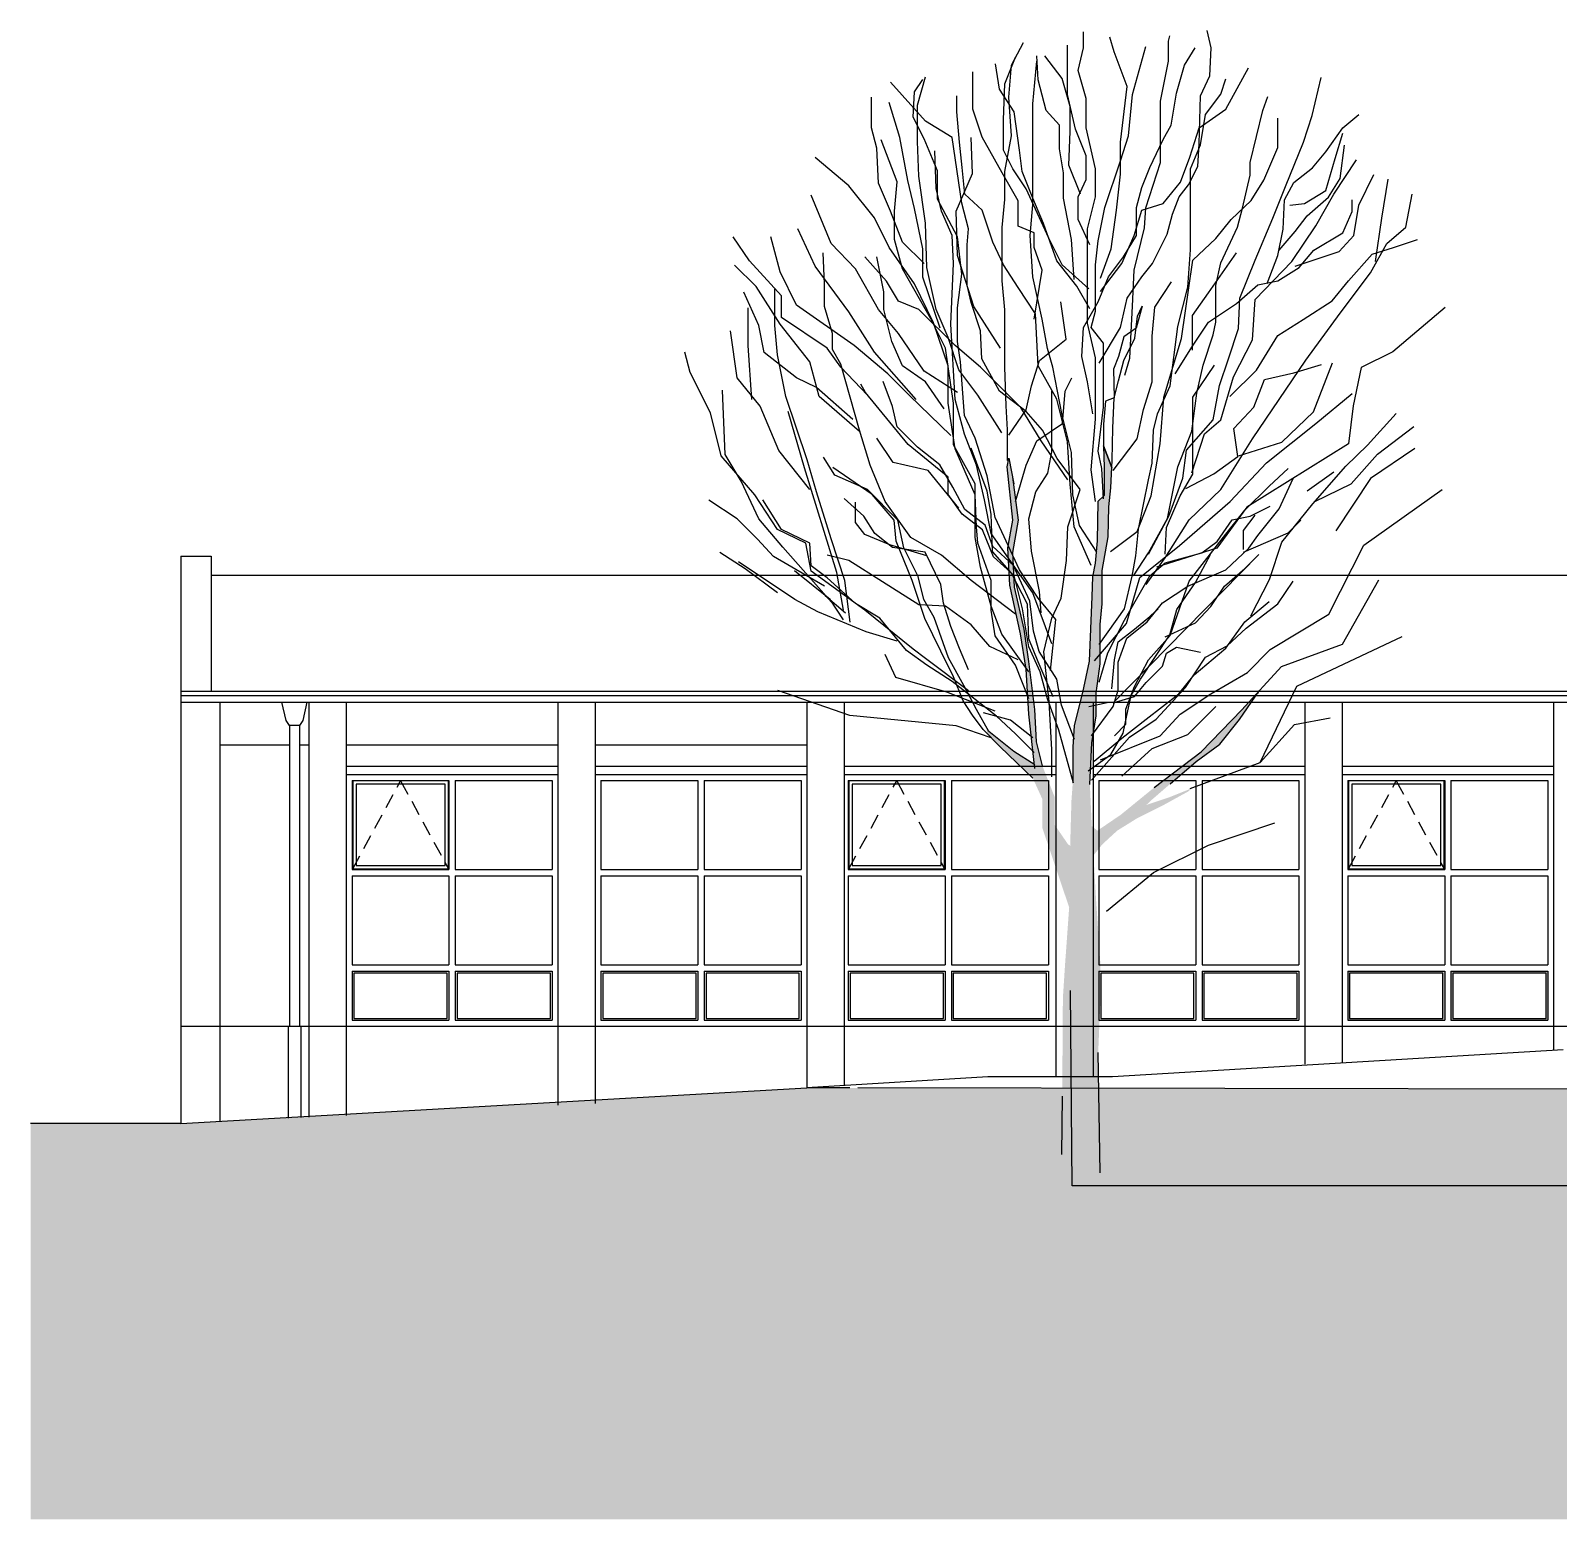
# Model space of a CAD drawing. Header units: metres. Extents: x 11 to 190, y 38 to 70.
# Drawn here: x 11.33 to 29.74, y 37.58 to 55.52 of the extents above; entities that cross this region are included whole.
import ezdxf

# ---------------------------------------------------------------- set-up
doc = ezdxf.new("R2010")
doc.units = ezdxf.units.M
doc.header["$LTSCALE"] = 0.01
doc.linetypes.add('AUSGEZOGEN', pattern=[1000, 1000, 0])
doc.linetypes.add('GESTRICHELT', pattern=[9, 6, -3])
for name, color, linetype in [('A_ansicht', 9, 'CONTINUOUS'), ('A_Ansicht_Bibliothek', 1, 'CONTINUOUS'), ('A_Baum', 250, 'CONTINUOUS'), ('A_Schraff_gelände', 251, 'CONTINUOUS'), ('FASSADE', 7, 'AUSGEZOGEN')]:
    doc.layers.add(name, color=color, linetype=linetype)

# ---------------------------------------------------------------- blocks, each defined once
blk = doc.blocks.new('baum1')
at = {"layer": 'A_Baum', "linetype": 'Continuous'}
for points in [[(139.268, 243.467), (139.25, 243.747), (139.214, 244.249), (139.19, 244.589), (139.202, 244.84), (139.19, 245.267), (139.178, 245.428), (139.178, 245.757), (139.166, 245.948), (139.125, 246.109), (139.089, 246.252), (139.029, 246.536), (139.005, 247.127), (138.999, 247.306), (138.975, 247.431), (138.957, 247.634), (138.951, 247.992), (138.892, 248.046), (138.892, 248.303), (138.898, 248.5), (138.823, 248.301), (138.832, 248.118), (138.85, 247.945), (138.856, 247.67), (138.909, 247.364), (138.909, 247.061), (138.927, 246.872), (138.927, 246.72), (138.927, 246.512), (138.965, 246.247), (138.965, 246.039), (139.003, 245.793), (139.022, 245.414), (139.003, 244.998), (138.965, 244.354), (138.927, 243.787), (138.927, 243.427), (138.946, 242.973), (138.927, 241.875), (138.892, 241.744), (139.304, 241.744), (139.316, 241.822), (139.28, 242.043), (139.274, 242.574)], [(139.455, 245.018), (139.455, 245.28), (139.542, 245.471), (139.838, 245.758), (139.959, 245.879), (139.963, 245.932), (139.943, 245.898), (139.716, 245.715), (139.529, 245.596), (139.577, 246.055), (139.603, 246.464), (139.655, 246.786), (139.751, 247.23), (139.769, 247.569), (139.725, 247.822), (139.777, 248.309), (139.76, 248.388), (139.719, 248.164), (139.673, 247.822), (139.725, 247.526), (139.708, 247.212), (139.621, 246.829), (139.577, 246.533), (139.525, 246.098), (139.507, 245.802), (139.455, 245.584), (139.342, 245.297), (139.342, 245.045), (139.22, 244.867), (139.202, 244.857), (139.202, 244.84), (139.19, 244.589), (139.211, 244.295)], [(138.739, 245.139), (138.436, 245.386), (138.008, 245.712), (137.637, 246.094), (137.484, 246.262), (137.659, 246.005), (137.839, 245.78), (138.053, 245.622), (138.289, 245.42), (138.458, 245.274), (138.507, 245.228), (138.301, 245.296), (138.094, 245.379), (138.121, 245.353), (138.346, 245.229), (138.593, 245.105), (138.773, 244.993), (138.908, 244.869), (138.99, 244.767), (139.003, 244.998), (139.005, 245.034), (138.953, 244.993)]]:
    blk.add_hatch(color=256, dxfattribs=at).paths.add_polyline_path(points)
for p, q in [((137.917, 252.125), (137.953, 252.283)), ((139.081, 252.125), (139.081, 252.271)), ((138.305, 252.185), (138.293, 252.234)), ((138.305, 252.003), (138.305, 252.185)), ((138.633, 251.701), (138.511, 252.137)), ((138.802, 252.089), (138.839, 252.222)), ((139.227, 251.701), (139.227, 252.15)), ((139.737, 251.968), (139.627, 252.174)), ((137.929, 251.871), (137.917, 252.125)), ((138.159, 251.968), (138.062, 252.125)), ((138.378, 251.639), (138.305, 252.003)), ((138.681, 251.774), (138.802, 252.089)), ((139.13, 251.919), (139.081, 252.125)), ((139.276, 251.846), (139.433, 252.053)), ((139.494, 251.834), (139.506, 252.053)), ((139.542, 251.616), (139.506, 252.004)), ((139.797, 251.798), (139.7, 252.04)), ((136.997, 251.508), (136.916, 251.854)), ((137.783, 251.568), (137.577, 251.943)), ((138.014, 251.689), (137.929, 251.871)), ((138.232, 251.713), (138.159, 251.968)), ((139.057, 251.665), (139.13, 251.919)), ((139.761, 251.677), (139.737, 251.968)), ((139.846, 251.749), (139.882, 251.98)), ((140.088, 251.568), (140.088, 251.907)), ((140.594, 251.604), (140.521, 251.861)), ((137.829, 251.704), (137.782, 251.843)), ((138.281, 251.422), (138.232, 251.713)), ((138.742, 251.265), (138.681, 251.774)), ((139.203, 251.592), (139.276, 251.846)), ((139.421, 251.555), (139.494, 251.834)), ((139.712, 251.543), (139.846, 251.749)), ((139.809, 251.471), (139.797, 251.798)), ((140.521, 251.457), (140.839, 251.812)), ((140.619, 251.726), (140.545, 251.836)), ((140.631, 251.494), (140.619, 251.726)), ((137.447, 251.554), (137.401, 251.681)), ((137.967, 251.519), (137.829, 251.704)), ((138.026, 251.252), (138.014, 251.689)), ((138.378, 251.336), (138.378, 251.639)), ((138.669, 251.325), (138.633, 251.701)), ((139.057, 251.398), (139.057, 251.665)), ((139.154, 251.386), (139.227, 251.701)), ((139.203, 251.362), (139.203, 251.592)), ((139.542, 251.337), (139.542, 251.616)), ((139.737, 251.325), (139.761, 251.677)), ((140.234, 251.543), (140.234, 251.689)), ((140.594, 251.273), (140.594, 251.604)), ((140.753, 251.31), (140.851, 251.628)), ((141.011, 251.396), (141.011, 251.677)), ((136.716, 251.397), (136.57, 251.518)), ((137.077, 251.265), (136.997, 251.508)), ((137.309, 251.219), (137.309, 251.485)), ((137.563, 251.081), (137.447, 251.554)), ((138.026, 251.398), (137.783, 251.568)), ((138.013, 251.242), (137.967, 251.519)), ((139.3, 251.422), (139.421, 251.555)), ((139.664, 251.192), (139.712, 251.543)), ((139.809, 251.192), (139.809, 251.471)), ((140.004, 251.313), (140.088, 251.568)), ((140.21, 251.265), (140.234, 251.543)), ((140.276, 251.31), (140.521, 251.457)), ((140.533, 251.298), (140.631, 251.494)), ((136.873, 251.178), (136.716, 251.397)), ((136.788, 251.118), (136.716, 251.348)), ((138.111, 251.131), (138.026, 251.398)), ((138.353, 251.289), (138.281, 251.422)), ((138.378, 251.081), (138.378, 251.336)), ((138.742, 251.095), (138.669, 251.325)), ((138.972, 251.022), (139.057, 251.398)), ((139.057, 251.143), (139.154, 251.386)), ((139.215, 251.058), (139.203, 251.362)), ((139.3, 251.204), (139.3, 251.422)), ((139.542, 250.998), (139.542, 251.337)), ((139.797, 250.998), (139.737, 251.325)), ((139.822, 250.986), (140.004, 251.313)), ((140.092, 250.98), (140.104, 251.31)), ((140.19, 250.71), (140.276, 251.31)), ((140.41, 251.004), (140.533, 251.298)), ((140.68, 250.918), (140.753, 251.31)), ((140.962, 251.212), (141.011, 251.396)), ((136.74, 250.936), (136.703, 251.239)), ((136.995, 251.033), (136.873, 251.178)), ((137.239, 250.861), (137.077, 251.265)), ((137.436, 250.919), (137.309, 251.219)), ((138.106, 251.023), (138.013, 251.242)), ((138.038, 251.046), (138.026, 251.252)), ((138.475, 251.034), (138.353, 251.289)), ((138.742, 250.974), (138.742, 251.265)), ((139.263, 250.986), (139.3, 251.204)), ((139.64, 250.998), (139.664, 251.192)), ((139.724, 251.022), (139.809, 251.192)), ((140.186, 251.034), (140.21, 251.265)), ((140.423, 250.845), (140.435, 251.188)), ((140.582, 250.955), (140.594, 251.273)), ((140.778, 250.906), (140.925, 251.286)), ((140.949, 250.894), (140.962, 251.212)), ((136.8, 250.792), (136.592, 251.104)), ((136.873, 250.827), (136.788, 251.118)), ((137.164, 250.9), (136.995, 251.033)), ((137.563, 250.965), (137.563, 251.081)), ((138.123, 250.877), (138.038, 251.046)), ((138.106, 250.757), (138.106, 251.023)), ((138.196, 250.901), (138.111, 251.131)), ((138.511, 250.669), (138.378, 251.081)), ((138.548, 250.852), (138.475, 251.034)), ((138.887, 250.67), (138.742, 251.095)), ((138.972, 250.767), (138.972, 251.022)), ((139.057, 250.925), (139.057, 251.143)), ((139.106, 250.792), (139.215, 251.058)), ((139.603, 250.84), (139.724, 251.022)), ((140.161, 250.792), (140.186, 251.034)), ((141.219, 250.869), (141.525, 251.126)), ((136.361, 250.573), (136.303, 250.93)), ((136.57, 250.693), (136.436, 250.972)), ((136.849, 250.766), (136.74, 250.936)), ((137.249, 250.742), (137.164, 250.9)), ((137.551, 250.734), (137.436, 250.919)), ((137.632, 250.665), (137.563, 250.965)), ((138.208, 250.767), (138.123, 250.877)), ((138.353, 250.707), (138.196, 250.901)), ((138.778, 250.646), (138.742, 250.974)), ((139.13, 250.767), (139.057, 250.925)), ((139.263, 250.755), (139.263, 250.986)), ((139.542, 250.695), (139.542, 250.998)), ((139.542, 250.755), (139.64, 250.998)), ((139.676, 250.731), (139.822, 250.986)), ((139.797, 250.743), (139.797, 250.998)), ((140.239, 250.637), (140.092, 250.98)), ((140.41, 250.747), (140.41, 251.004)), ((140.521, 250.527), (140.582, 250.955)), ((140.619, 250.661), (140.68, 250.918)), ((140.802, 250.637), (140.778, 250.906)), ((140.839, 250.637), (140.949, 250.894)), ((136.142, 250.492), (136.084, 250.792)), ((136.631, 250.633), (136.631, 250.742)), ((136.962, 250.503), (136.8, 250.792)), ((137.043, 250.596), (136.849, 250.766)), ((137.067, 250.706), (136.873, 250.827)), ((137.355, 250.573), (137.239, 250.861)), ((137.261, 250.475), (137.249, 250.742)), ((138.106, 250.284), (138.106, 250.757)), ((138.269, 250.61), (138.208, 250.767)), ((138.596, 250.67), (138.548, 250.852)), ((139.045, 250.476), (138.972, 250.767)), ((139.13, 250.561), (139.13, 250.767)), ((139.191, 250.379), (139.263, 250.755)), ((139.397, 250.392), (139.603, 250.84)), ((139.445, 250.525), (139.542, 250.755)), ((139.822, 250.489), (139.797, 250.743)), ((140.004, 250.646), (140.161, 250.792)), ((140.227, 250.404), (140.41, 250.747)), ((140.374, 250.637), (140.423, 250.845)), ((140.986, 250.576), (141.219, 250.869)), ((141.378, 250.343), (141.562, 250.784)), ((136.618, 250.415), (136.57, 250.693)), ((136.716, 250.439), (136.631, 250.633)), ((137.152, 250.451), (137.043, 250.596)), ((137.201, 250.693), (137.067, 250.706)), ((137.736, 250.561), (137.551, 250.734)), ((137.678, 250.492), (137.632, 250.665)), ((138.317, 250.428), (138.269, 250.61)), ((138.548, 250.646), (138.353, 250.707)), ((138.523, 250.487), (138.511, 250.669)), ((138.62, 250.416), (138.548, 250.646)), ((138.596, 250.416), (138.596, 250.67)), ((138.827, 250.295), (138.778, 250.646)), ((138.948, 250.367), (138.887, 250.67)), ((139.567, 250.416), (139.542, 250.695)), ((139.676, 250.501), (139.676, 250.731)), ((139.906, 250.355), (140.004, 250.646)), ((140.129, 250.478), (140.19, 250.71)), ((140.227, 250.233), (140.239, 250.637)), ((140.276, 250.417), (140.374, 250.637)), ((140.545, 250.294), (140.619, 250.661)), ((140.729, 250.355), (140.839, 250.637)), ((140.802, 250.38), (140.802, 250.637)), ((136.315, 250.342), (136.142, 250.492)), ((136.419, 250.18), (136.361, 250.573)), ((137.181, 250.18), (136.962, 250.503)), ((137.31, 250.233), (137.261, 250.475)), ((137.517, 250.191), (137.355, 250.573)), ((137.829, 250.168), (137.678, 250.492)), ((137.875, 250.388), (137.736, 250.561)), ((138.62, 250.099), (138.523, 250.487)), ((139.021, 250.331), (139.13, 250.561)), ((139.045, 250.149), (139.045, 250.476)), ((139.324, 250.185), (139.445, 250.525)), ((139.53, 250.44), (139.676, 250.501)), ((139.822, 250.27), (139.822, 250.489)), ((140.141, 250.331), (140.129, 250.478)), ((140.508, 250.123), (140.521, 250.527)), ((140.851, 250.306), (140.986, 250.576)), ((141.525, 250.135), (141.684, 250.478)), ((136.254, 250.306), (136.036, 250.378)), ((136.465, 250.076), (136.315, 250.342)), ((136.752, 250.269), (136.618, 250.415)), ((136.982, 250.281), (136.716, 250.439)), ((137.298, 250.281), (137.152, 250.451)), ((138.083, 250.191), (137.875, 250.388)), ((138.451, 250.161), (138.317, 250.428)), ((138.717, 250.222), (138.596, 250.416)), ((138.73, 250.161), (138.62, 250.416)), ((138.972, 250.149), (138.948, 250.367)), ((139.166, 250.016), (139.191, 250.379)), ((139.276, 250.149), (139.397, 250.392)), ((139.53, 250.307), (139.53, 250.44)), ((139.542, 250.04), (139.567, 250.416)), ((139.809, 250.149), (139.906, 250.355)), ((140.141, 249.964), (140.141, 250.331)), ((140.19, 250.062), (140.227, 250.404)), ((140.264, 250.16), (140.276, 250.417)), ((140.533, 250.16), (140.729, 250.355)), ((140.729, 250.111), (140.802, 250.38)), ((141.158, 250.111), (141.378, 250.343)), ((141.843, 250.086), (141.929, 250.404)), ((142.125, 250.184), (142.272, 250.404)), ((136.449, 250.245), (136.254, 250.306)), ((136.667, 250.002), (136.449, 250.245)), ((137.152, 250.136), (136.752, 250.269)), ((137.116, 250.124), (136.982, 250.281)), ((137.517, 249.834), (137.181, 250.18)), ((137.407, 249.978), (137.31, 250.233)), ((137.655, 249.845), (137.517, 250.191)), ((137.941, 249.893), (137.686, 250.257)), ((138.187, 249.476), (138.083, 250.191)), ((138.129, 249.946), (138.106, 250.284)), ((138.851, 250.04), (138.717, 250.222)), ((138.924, 250.028), (138.827, 250.295)), ((139.142, 249.955), (139.324, 250.185)), ((139.458, 250.101), (139.53, 250.307)), ((139.822, 250.004), (139.822, 250.27)), ((140.08, 249.768), (140.227, 250.233)), ((140.545, 250.037), (140.545, 250.294)), ((140.619, 249.976), (140.851, 250.306)), ((140.876, 250), (141.072, 250.221)), ((140.9, 249.903), (140.962, 250.221)), ((141.439, 249.976), (141.452, 250.258)), ((141.831, 249.866), (142.125, 250.184)), ((136.742, 249.707), (136.465, 250.076)), ((137.31, 250.002), (137.116, 250.124)), ((137.875, 249.961), (137.829, 250.168)), ((138.548, 250.04), (138.451, 250.161)), ((138.681, 249.846), (138.548, 250.04)), ((138.633, 249.772), (138.62, 250.099)), ((138.924, 249.907), (138.73, 250.161)), ((138.948, 249.81), (138.851, 250.04)), ((138.972, 249.919), (138.972, 250.149)), ((139.033, 249.931), (139.276, 250.149)), ((139.045, 249.87), (139.045, 250.149)), ((139.53, 249.652), (139.458, 250.101)), ((139.458, 249.652), (139.542, 250.04)), ((139.676, 249.943), (139.809, 250.149)), ((140.227, 249.756), (140.19, 250.062)), ((140.288, 249.609), (140.264, 250.16)), ((140.423, 249.743), (140.508, 250.123)), ((140.472, 249.658), (140.729, 250.111)), ((140.949, 249.743), (141.158, 250.111)), ((141.219, 249.719), (141.525, 250.135)), ((141.696, 249.78), (141.843, 250.086)), ((142.064, 249.952), (142.26, 250.147)), ((136.813, 249.821), (136.667, 250.002)), ((137.492, 249.966), (137.31, 250.002)), ((137.686, 249.796), (137.492, 249.966)), ((137.875, 249.626), (137.875, 249.961)), ((138.221, 249.588), (138.129, 249.946)), ((138.429, 249.764), (138.279, 249.995)), ((138.972, 249.725), (138.972, 249.919)), ((139.021, 249.749), (139.142, 249.955)), ((139.518, 249.701), (139.676, 249.943)), ((139.797, 249.737), (139.822, 250.004)), ((140.104, 249.805), (140.141, 249.964)), ((140.386, 249.572), (140.545, 250.037)), ((140.447, 249.621), (140.619, 249.976)), ((140.766, 249.817), (140.876, 250)), ((140.9, 249.743), (140.9, 249.903)), ((141.439, 249.768), (141.439, 249.976)), ((141.843, 249.609), (142.064, 249.952)), ((141.892, 249.597), (141.892, 249.927)), ((142.039, 249.595), (142.174, 249.901)), ((137.08, 249.651), (136.813, 249.821)), ((137.54, 249.464), (137.517, 249.834)), ((137.667, 249.568), (137.655, 249.845)), ((137.941, 249.627), (137.686, 249.796)), ((138.087, 249.687), (137.941, 249.893)), ((138.453, 249.499), (138.429, 249.764)), ((138.545, 249.771), (138.6, 249.57)), ((138.587, 249.682), (138.545, 249.771)), ((138.657, 249.299), (138.633, 249.772)), ((138.742, 249.579), (138.681, 249.846)), ((139.081, 249.579), (138.948, 249.81)), ((139.045, 249.616), (139.045, 249.87)), ((139.239, 249.47), (139.288, 249.81)), ((139.835, 249.389), (140.08, 249.768)), ((140.019, 249.548), (140.104, 249.805)), ((140.582, 249.743), (140.766, 249.817)), ((141.17, 249.413), (141.696, 249.78)), ((141.366, 249.523), (141.439, 249.768)), ((141.831, 249.67), (141.831, 249.866)), ((135.786, 249.76), (136.262, 249.356)), ((137.054, 249.279), (136.742, 249.707)), ((137.31, 249.505), (137.08, 249.651)), ((137.898, 249.51), (137.875, 249.626)), ((138.087, 249.408), (137.941, 249.627)), ((138.087, 249.372), (138.087, 249.687)), ((138.611, 249.479), (138.587, 249.682)), ((139.009, 249.579), (138.972, 249.725)), ((139.409, 249.385), (139.458, 249.652)), ((139.494, 249.228), (139.518, 249.701)), ((139.797, 249.567), (139.797, 249.737)), ((140.227, 249.45), (140.227, 249.756)), ((140.251, 249.413), (140.582, 249.743)), ((140.312, 249.486), (140.423, 249.743)), ((140.337, 249.389), (140.472, 249.658)), ((140.766, 249.523), (140.949, 249.743)), ((140.827, 249.45), (140.9, 249.743)), ((140.986, 249.352), (141.219, 249.719)), ((141.415, 249.389), (141.831, 249.67)), ((142.137, 249.413), (142.137, 249.756)), ((137.504, 249.19), (137.31, 249.505)), ((137.759, 249.291), (137.667, 249.568)), ((137.99, 249.233), (137.898, 249.51)), ((138.291, 249.045), (138.221, 249.588)), ((138.453, 249.083), (138.453, 249.499)), ((138.6, 249.57), (138.712, 249.491)), ((138.712, 249.491), (138.76, 249.312)), ((138.936, 249.252), (138.742, 249.579)), ((138.899, 249.434), (139.009, 249.579)), ((138.972, 249.3), (139.045, 249.616)), ((139.094, 249.313), (139.081, 249.579)), ((139.797, 249.41), (139.797, 249.567)), ((140.006, 249.291), (140.019, 249.548)), ((140.215, 249.193), (140.312, 249.486)), ((140.251, 248.923), (140.288, 249.609)), ((140.312, 249.229), (140.447, 249.621)), ((140.533, 249.18), (140.766, 249.523)), ((141.366, 249.376), (141.366, 249.523)), ((141.574, 249.266), (141.843, 249.609)), ((141.868, 249.327), (141.892, 249.597)), ((141.99, 249.351), (142.039, 249.595)), ((142.235, 249.119), (142.297, 249.548)), ((136.262, 249.356), (136.551, 249.212)), ((137.713, 249.129), (137.54, 249.464)), ((138.244, 249.154), (138.087, 249.408)), ((138.349, 248.944), (138.187, 249.476)), ((138.712, 249.276), (138.611, 249.479)), ((138.899, 249.288), (138.899, 249.434)), ((139.482, 249.276), (139.239, 249.47)), ((139.36, 249.216), (139.409, 249.385)), ((139.797, 249.216), (139.797, 249.41)), ((140.019, 249.217), (140.251, 249.413)), ((140.202, 249.266), (140.227, 249.45)), ((140.264, 248.887), (140.337, 249.389)), ((140.606, 248.923), (140.986, 249.352)), ((140.729, 249.229), (140.827, 249.45)), ((140.864, 249.156), (141.17, 249.413)), ((141.292, 249.217), (141.415, 249.389)), ((141.292, 249.242), (141.366, 249.376)), ((141.696, 249.118), (141.99, 249.351)), ((142.101, 248.923), (142.137, 249.413)), ((142.664, 249.168), (142.713, 249.352)), ((136.551, 249.212), (136.623, 248.865)), ((136.985, 248.808), (136.811, 249.255)), ((137.164, 249.166), (136.91, 249.239)), ((137.54, 248.563), (137.054, 249.279)), ((137.84, 249.048), (137.759, 249.291)), ((138.083, 248.944), (137.886, 249.233)), ((138.048, 248.979), (137.99, 249.233)), ((138.705, 249.142), (138.657, 249.299)), ((138.76, 249.091), (138.712, 249.276)), ((138.76, 249.312), (138.808, 249.198)), ((138.899, 249.022), (138.899, 249.288)), ((138.972, 248.997), (138.972, 249.3)), ((139.045, 249.082), (139.094, 249.313)), ((139.276, 248.779), (139.36, 249.216)), ((139.324, 248.925), (139.494, 249.228)), ((139.555, 249.046), (139.482, 249.276)), ((139.651, 248.85), (140.019, 249.217)), ((139.785, 248.864), (139.797, 249.216)), ((139.847, 248.997), (140.006, 249.291)), ((140.166, 248.777), (140.202, 249.266)), ((140.312, 248.887), (140.312, 249.229)), ((140.521, 249.083), (140.729, 249.229)), ((141.047, 248.96), (141.292, 249.217)), ((141.121, 248.642), (141.292, 249.242)), ((141.488, 248.948), (141.574, 249.266)), ((141.794, 248.948), (141.868, 249.327)), ((137.431, 249.105), (137.164, 249.166)), ((137.528, 248.851), (137.431, 249.105)), ((137.747, 248.948), (137.504, 249.19)), ((137.829, 248.737), (137.713, 249.129)), ((138.533, 248.829), (138.453, 249.083)), ((138.802, 248.936), (138.76, 249.091)), ((138.808, 249.198), (138.802, 248.936)), ((138.996, 248.791), (139.045, 249.082)), ((139.247, 248.997), (139.186, 249.119)), ((140.043, 248.96), (140.215, 249.193)), ((140.227, 248.985), (140.533, 249.18)), ((140.349, 248.838), (140.521, 249.083)), ((140.668, 248.96), (140.864, 249.156)), ((140.82, 248.857), (140.905, 249.086)), ((141.513, 249.032), (141.696, 249.118)), ((142.027, 248.862), (142.235, 249.119)), ((142.48, 248.801), (142.664, 249.168)), ((136.962, 248.704), (136.631, 248.975)), ((137.898, 248.737), (137.84, 249.048)), ((138.094, 248.633), (138.048, 248.979)), ((138.083, 248.737), (138.083, 248.944)), ((138.406, 248.791), (138.291, 249.045)), ((138.383, 248.517), (138.349, 248.944)), ((138.802, 248.936), (138.88, 248.906)), ((138.814, 248.661), (138.802, 248.936)), ((138.899, 248.852), (138.899, 249.022)), ((138.972, 248.743), (138.972, 248.997)), ((139.271, 248.703), (139.247, 248.997)), ((139.369, 248.691), (139.369, 248.997)), ((139.603, 248.828), (139.555, 249.046)), ((139.602, 248.813), (139.847, 248.997)), ((139.823, 248.617), (140.043, 248.96)), ((140.288, 248.593), (140.668, 248.96)), ((140.846, 248.714), (141.066, 248.984)), ((141.066, 248.984), (141.108, 249.06)), ((141.121, 248.63), (141.488, 248.948)), ((141.182, 248.739), (141.513, 249.032)), ((141.599, 248.373), (141.794, 248.948)), ((142.346, 248.42), (142.37, 249.008)), ((136.491, 248.504), (136.23, 248.794)), ((136.623, 248.865), (136.667, 248.519)), ((137.273, 248.533), (136.985, 248.808)), ((137.71, 248.657), (137.528, 248.851)), ((138.441, 248.641), (138.406, 248.791)), ((138.591, 248.563), (138.533, 248.829)), ((138.88, 248.906), (138.898, 248.697)), ((138.948, 248.452), (138.899, 248.852)), ((139.227, 248.537), (139.324, 248.925)), ((139.455, 248.642), (139.602, 248.813)), ((139.467, 248.544), (139.651, 248.85)), ((139.761, 248.597), (139.603, 248.828)), ((139.773, 248.646), (139.785, 248.864)), ((140.166, 248.605), (140.251, 248.923)), ((140.251, 248.471), (140.312, 248.887)), ((140.264, 248.507), (140.264, 248.887)), ((140.778, 248.671), (140.82, 248.857)), ((141.623, 248.299), (141.77, 248.813)), ((141.856, 248.458), (142.027, 248.862)), ((142.382, 248.409), (142.48, 248.801)), ((136.4, 248.423), (136.069, 248.674)), ((137.414, 248.343), (136.962, 248.704)), ((137.674, 248.402), (137.71, 248.657)), ((137.979, 248.61), (137.829, 248.737)), ((138.141, 248.459), (137.898, 248.737)), ((138.083, 248.517), (138.083, 248.737)), ((138.82, 248.368), (138.814, 248.661)), ((138.898, 248.697), (138.898, 248.5)), ((139.009, 248.282), (138.972, 248.743)), ((139.191, 248.44), (139.276, 248.779)), ((139.504, 248.544), (139.271, 248.703)), ((139.369, 248.446), (139.369, 248.691)), ((140.068, 248.569), (140.166, 248.777)), ((140.592, 248.486), (140.778, 248.671)), ((140.677, 248.511), (140.846, 248.714)), ((136.667, 248.519), (137.591, 247.942)), ((137.678, 248.404), (137.273, 248.533)), ((137.829, 248.102), (137.54, 248.563)), ((138.094, 248.252), (137.979, 248.61)), ((138.083, 248.24), (138.083, 248.517)), ((138.221, 248.309), (138.094, 248.633)), ((138.464, 248.044), (138.383, 248.517)), ((138.453, 248.341), (138.441, 248.641)), ((138.811, 248.275), (138.591, 248.563)), ((139.203, 248.149), (139.227, 248.537)), ((139.222, 248.189), (139.467, 248.544)), ((139.32, 248.385), (139.455, 248.642)), ((139.602, 248.324), (139.504, 248.544)), ((139.773, 248.367), (139.773, 248.646)), ((139.957, 248.226), (140.068, 248.569)), ((140.055, 248.324), (140.166, 248.605)), ((140.313, 248.215), (140.677, 248.511)), ((140.815, 248.348), (140.962, 248.569)), ((141.023, 248.324), (141.121, 248.642)), ((136.06, 248.476), (136.465, 248.202)), ((136.641, 248.153), (136.4, 248.423)), ((136.691, 248.313), (136.491, 248.504)), ((137.892, 248.244), (137.674, 248.402)), ((138.175, 248.205), (138.141, 248.459)), ((138.823, 248.301), (138.898, 248.5)), ((138.898, 248.5), (138.823, 248.301)), ((138.898, 248.5), (138.892, 248.303)), ((138.912, 248.294), (138.948, 248.452)), ((139.112, 248.103), (139.32, 248.385)), ((139.178, 248.052), (139.191, 248.44)), ((139.406, 248.25), (139.369, 248.446)), ((139.76, 248.388), (139.716, 248.153)), ((139.777, 248.309), (139.76, 248.388)), ((139.957, 248.086), (140.104, 248.478)), ((140.068, 248.152), (140.264, 248.507)), ((140.068, 248.054), (140.251, 248.471)), ((140.389, 248.325), (140.592, 248.486)), ((141.346, 248.231), (141.45, 248.397)), ((141.513, 248.079), (141.599, 248.373)), ((141.574, 248.103), (141.856, 248.458)), ((142.076, 248.054), (142.382, 248.409)), ((142.199, 248.176), (142.346, 248.42)), ((136.992, 247.972), (136.691, 248.313)), ((137.043, 248.09), (136.8, 248.263)), ((137.389, 248.133), (137.216, 248.294)), ((137.745, 247.992), (137.414, 248.343)), ((138.147, 248.111), (137.892, 248.244)), ((138.198, 248.044), (138.083, 248.24)), ((138.314, 247.836), (138.221, 248.309)), ((138.487, 248.19), (138.453, 248.341)), ((138.832, 248.118), (138.82, 248.368)), ((138.892, 248.303), (138.892, 248.046)), ((138.899, 248.015), (138.912, 248.294)), ((138.972, 247.991), (139.009, 248.282)), ((139.516, 248.079), (139.406, 248.25)), ((139.7, 247.993), (139.602, 248.324)), ((139.725, 247.822), (139.777, 248.309)), ((139.982, 248.006), (140.055, 248.324)), ((140.215, 247.932), (140.496, 248.275)), ((140.271, 248.122), (140.389, 248.325)), ((140.496, 248.275), (140.815, 248.348)), ((140.888, 247.993), (141.023, 248.324)), ((141.006, 248.057), (141.363, 248.301)), ((141.049, 248.101), (141.346, 248.231)), ((141.329, 247.345), (141.623, 248.299)), ((136.465, 248.202), (136.782, 247.725)), ((136.972, 247.992), (136.641, 248.153)), ((137.297, 247.925), (137.17, 248.202)), ((137.609, 247.913), (137.389, 248.133)), ((138.117, 247.824), (137.829, 248.102)), ((138.302, 247.859), (138.175, 248.205)), ((138.58, 247.74), (138.487, 248.19)), ((138.85, 247.945), (138.832, 248.118)), ((139.222, 247.761), (139.112, 248.103)), ((139.166, 247.761), (139.203, 248.149)), ((139.673, 247.822), (139.725, 248.214)), ((139.884, 247.846), (139.957, 248.226)), ((140.068, 247.932), (140.068, 248.152)), ((140.161, 247.919), (140.271, 248.122)), ((140.313, 248.055), (140.313, 248.215)), ((140.771, 247.822), (141.049, 248.101)), ((142.039, 247.833), (142.199, 248.176)), ((137.273, 247.621), (136.992, 247.972)), ((137.563, 247.859), (137.378, 247.951)), ((138.206, 247.591), (137.745, 247.992)), ((138.325, 247.755), (138.198, 248.044)), ((138.591, 247.72), (138.464, 248.044)), ((138.892, 248.046), (138.951, 247.992)), ((138.951, 247.992), (138.957, 247.634)), ((139.118, 247.773), (139.178, 248.052)), ((139.578, 247.834), (139.516, 248.079)), ((139.921, 247.878), (139.957, 248.086)), ((139.921, 247.7), (139.982, 248.006)), ((140.055, 247.761), (140.068, 248.054)), ((140.186, 247.877), (140.313, 248.055)), ((140.655, 247.663), (140.888, 247.993)), ((140.806, 247.822), (141.006, 248.057)), ((141.083, 247.86), (141.26, 248.021)), ((141.159, 247.801), (141.159, 247.987)), ((141.378, 247.651), (141.513, 248.079)), ((141.831, 247.736), (142.003, 248.006)), ((141.868, 247.736), (142.076, 248.054)), ((142.235, 247.833), (142.493, 248.004)), ((137.216, 247.706), (137.101, 247.821)), ((137.493, 247.682), (137.297, 247.925)), ((137.621, 247.729), (137.517, 247.867)), ((137.725, 247.824), (137.563, 247.859)), ((137.591, 247.942), (137.866, 247.567)), ((137.782, 247.694), (137.609, 247.913)), ((137.863, 247.628), (137.725, 247.824)), ((138.337, 247.478), (138.117, 247.824)), ((138.487, 247.513), (138.302, 247.859)), ((138.487, 247.524), (138.314, 247.836)), ((138.856, 247.67), (138.85, 247.945)), ((139.553, 247.54), (139.578, 247.834)), ((139.663, 247.369), (139.884, 247.846)), ((139.725, 247.526), (139.673, 247.822)), ((139.769, 247.569), (139.725, 247.822)), ((139.908, 247.536), (139.921, 247.878)), ((139.975, 247.776), (140.161, 247.919)), ((140, 247.733), (140.186, 247.877)), ((140.068, 247.663), (140.068, 247.932)), ((140.718, 247.569), (140.771, 247.822)), ((140.788, 247.63), (140.806, 247.822)), ((140.981, 247.7), (141.083, 247.86)), ((141.819, 247.576), (142.039, 247.833)), ((142.052, 247.649), (142.235, 247.833)), ((137.621, 247.532), (137.216, 247.706)), ((137.574, 247.567), (137.493, 247.682)), ((137.621, 247.555), (137.621, 247.729)), ((138.117, 247.267), (137.782, 247.694)), ((138.337, 247.513), (138.325, 247.755)), ((138.603, 247.498), (138.58, 247.74)), ((138.834, 247.536), (138.591, 247.72)), ((138.96, 247.53), (139.118, 247.773)), ((139.009, 247.409), (139.166, 247.761)), ((139.235, 247.455), (139.222, 247.761)), ((139.541, 247.161), (139.921, 247.7)), ((139.899, 247.488), (140, 247.733)), ((139.907, 247.581), (139.975, 247.776)), ((140.043, 247.614), (140.055, 247.761)), ((140.82, 247.573), (140.981, 247.7)), ((140.846, 247.598), (141.074, 247.691)), ((141.074, 247.691), (141.159, 247.801)), ((141.574, 247.614), (141.831, 247.736)), ((141.611, 247.614), (141.868, 247.736)), ((137.384, 247.281), (137.273, 247.621)), ((137.782, 247.371), (137.574, 247.567)), ((138.002, 247.524), (137.863, 247.628)), ((137.866, 247.567), (138.414, 247.393)), ((138.567, 247.301), (138.206, 247.591)), ((138.909, 247.364), (138.856, 247.67)), ((138.957, 247.634), (138.975, 247.431)), ((139.48, 247.173), (139.553, 247.54)), ((139.721, 247.412), (139.907, 247.581)), ((139.737, 247.34), (139.908, 247.536)), ((139.751, 247.23), (139.769, 247.569)), ((139.921, 247.271), (140.043, 247.614)), ((140.019, 247.394), (140.068, 247.663)), ((140.374, 247.504), (140.655, 247.663)), ((140.507, 247.497), (140.846, 247.598)), ((140.524, 247.53), (140.82, 247.573)), ((140.588, 247.308), (140.718, 247.569)), ((140.64, 247.273), (140.788, 247.63)), ((141.256, 247.271), (141.378, 247.651)), ((141.354, 247.05), (141.819, 247.576)), ((141.562, 247.357), (141.611, 247.614)), ((141.562, 247.406), (141.574, 247.614)), ((141.905, 247.49), (142.052, 247.649)), ((137.482, 247.509), (138.811, 246.158)), ((137.609, 247.382), (137.482, 247.509)), ((138.059, 247.253), (137.924, 247.51)), ((138.337, 247.432), (138.002, 247.524)), ((138.51, 247.236), (138.337, 247.478)), ((138.476, 247.316), (138.337, 247.432)), ((138.626, 247.316), (138.487, 247.524)), ((138.637, 247.313), (138.603, 247.498)), ((138.975, 247.431), (138.999, 247.306)), ((139.284, 247.112), (139.235, 247.455)), ((139.569, 247.083), (139.721, 247.412)), ((139.708, 247.212), (139.725, 247.526)), ((139.712, 247.319), (139.899, 247.488)), ((140.104, 247.271), (140.374, 247.504)), ((140.381, 247.235), (140.524, 247.53)), ((140.913, 247.259), (141.219, 247.455)), ((141.219, 247.455), (141.415, 247.504)), ((141.415, 247.296), (141.562, 247.406)), ((141.439, 247.221), (141.905, 247.49)), ((141.709, 247.099), (142.223, 247.441)), ((142.162, 247.38), (142.395, 247.527)), ((137.309, 247.059), (137.17, 247.267)), ((137.554, 246.95), (137.384, 247.281)), ((137.794, 247.221), (137.609, 247.382)), ((138.129, 247.221), (137.782, 247.371)), ((138.291, 246.77), (138.117, 247.267)), ((138.707, 246.912), (138.476, 247.316)), ((138.688, 246.88), (138.567, 247.301)), ((138.707, 247.013), (138.637, 247.313)), ((138.909, 247.061), (138.909, 247.364)), ((138.999, 247.306), (139.005, 247.127)), ((139.492, 247.112), (139.663, 247.369)), ((139.59, 247.058), (139.737, 247.34)), ((139.636, 247.015), (139.712, 247.319)), ((139.7, 246.965), (140.104, 247.271)), ((139.921, 247.039), (140.019, 247.394)), ((139.921, 247.002), (139.921, 247.271)), ((140.527, 246.925), (140.64, 247.273)), ((140.535, 247.099), (140.588, 247.308)), ((140.582, 247.051), (140.913, 247.259)), ((141.072, 247.002), (141.562, 247.357)), ((141.158, 247.063), (141.415, 247.296)), ((141.207, 246.892), (141.256, 247.271)), ((141.268, 247.002), (141.329, 247.345)), ((141.389, 247.098), (141.712, 247.359)), ((141.868, 247.16), (142.162, 247.38)), ((137.921, 247.036), (137.794, 247.221)), ((138.23, 247.008), (138.059, 247.253)), ((138.36, 247.07), (138.129, 247.221)), ((139.005, 247.127), (139.029, 246.536)), ((139.369, 246.696), (139.541, 247.161)), ((139.467, 246.977), (139.48, 247.173)), ((139.621, 246.829), (139.708, 247.212)), ((139.655, 246.786), (139.751, 247.23)), ((140.355, 247.066), (140.381, 247.235)), ((141.25, 246.976), (141.433, 247.132)), ((137.597, 246.839), (137.309, 247.059)), ((137.609, 246.897), (137.389, 247.082)), ((138.06, 246.886), (137.921, 247.036)), ((138.292, 246.776), (138.23, 247.008)), ((138.499, 246.897), (138.36, 247.07)), ((138.541, 246.887), (138.399, 247.013)), ((138.938, 246.689), (138.707, 247.013)), ((138.927, 246.872), (138.909, 247.061)), ((138.909, 247.061), (138.909, 247.061)), ((139.369, 246.929), (139.284, 247.112)), ((139.333, 246.916), (139.492, 247.112)), ((139.535, 246.812), (139.569, 247.083)), ((139.577, 246.668), (139.636, 247.015)), ((139.578, 246.74), (139.59, 247.058)), ((139.823, 246.782), (139.921, 247.039)), ((139.884, 246.769), (139.921, 247.002)), ((140.104, 246.867), (140.337, 247.039)), ((140.288, 246.854), (140.355, 247.066)), ((140.337, 247.039), (140.582, 247.051)), ((140.44, 246.934), (140.535, 247.099)), ((140.631, 246.647), (141.072, 247.002)), ((140.937, 246.929), (141.158, 247.063)), ((141.06, 246.805), (141.501, 246.988)), ((141.267, 246.915), (141.389, 247.098)), ((141.501, 246.988), (141.709, 247.099)), ((137.378, 246.643), (136.846, 246.967)), ((137.771, 246.678), (137.597, 246.839)), ((137.782, 246.655), (137.609, 246.897)), ((138.337, 246.759), (138.06, 246.886)), ((138.614, 246.828), (138.476, 246.943)), ((138.684, 246.747), (138.499, 246.897)), ((138.979, 246.539), (138.688, 246.88)), ((138.857, 246.612), (138.707, 246.912)), ((138.927, 246.72), (138.927, 246.872)), ((139.382, 246.451), (139.333, 246.916)), ((139.443, 246.623), (139.369, 246.929)), ((139.933, 246.671), (140.104, 246.867)), ((140.211, 246.652), (140.288, 246.854)), ((140.309, 246.568), (140.44, 246.934)), ((140.379, 246.629), (140.527, 246.925)), ((140.692, 246.635), (140.937, 246.929)), ((138.487, 246.551), (138.291, 246.77)), ((138.561, 246.372), (138.292, 246.776)), ((138.765, 246.712), (138.614, 246.828)), ((138.765, 246.528), (138.684, 246.747)), ((138.799, 246.551), (138.765, 246.712)), ((138.927, 246.512), (138.927, 246.72)), ((139.484, 246.626), (139.535, 246.812)), ((139.492, 246.531), (139.578, 246.74)), ((139.577, 246.533), (139.621, 246.829)), ((139.578, 246.439), (139.823, 246.782)), ((139.603, 246.464), (139.655, 246.786)), ((139.7, 246.5), (139.884, 246.769)), ((140.778, 246.719), (141.06, 246.805)), ((137.586, 246.435), (137.378, 246.643)), ((137.967, 246.574), (137.771, 246.678)), ((138.071, 246.412), (137.782, 246.655)), ((138.152, 246.297), (137.967, 246.574)), ((138.233, 246.666), (138.013, 246.62)), ((138.325, 246.609), (138.233, 246.666)), ((138.36, 246.493), (138.325, 246.609)), ((138.938, 246.346), (138.857, 246.612)), ((139.323, 246.373), (139.484, 246.626)), ((139.394, 246.17), (139.443, 246.623)), ((139.476, 246.44), (139.577, 246.668)), ((139.676, 246.549), (139.933, 246.671)), ((140.127, 246.457), (140.211, 246.652)), ((140.129, 246.268), (140.521, 246.561)), ((140.17, 246.316), (140.309, 246.568)), ((140.265, 246.394), (140.379, 246.629)), ((140.508, 246.5), (140.692, 246.635)), ((140.521, 246.561), (140.631, 246.647)), ((140.79, 246.389), (140.888, 246.597)), ((137.637, 246.094), (137.277, 246.488)), ((137.921, 246.239), (137.586, 246.435)), ((138.51, 246.343), (138.36, 246.493)), ((138.614, 246.308), (138.487, 246.551)), ((138.765, 246.274), (138.765, 246.528)), ((138.822, 246.285), (138.799, 246.551)), ((138.965, 246.247), (138.927, 246.512)), ((139.029, 246.536), (139.089, 246.252)), ((139.357, 246.213), (139.492, 246.531)), ((139.408, 246.195), (139.476, 246.44)), ((139.525, 246.098), (139.577, 246.533)), ((139.577, 246.055), (139.603, 246.464)), ((139.578, 246.194), (139.7, 246.5)), ((140.276, 246.353), (140.508, 246.5)), ((138.21, 246.239), (138.071, 246.412)), ((138.418, 246.008), (138.152, 246.297)), ((138.614, 246.216), (138.51, 246.343)), ((138.647, 246.225), (138.561, 246.372)), ((138.695, 246.1), (138.614, 246.308)), ((139.281, 246.136), (139.323, 246.373)), ((139.872, 246.035), (140.276, 246.353)), ((140.056, 246.098), (140.17, 246.316)), ((140.178, 246.176), (140.265, 246.394)), ((140.325, 246.254), (140.79, 246.389)), ((137.659, 246.005), (137.481, 246.266)), ((137.493, 246.244), (137.481, 246.266)), ((138.198, 246.054), (137.921, 246.239)), ((138.51, 246.008), (138.21, 246.239)), ((138.811, 246.158), (138.614, 246.216)), ((138.684, 246.041), (138.647, 246.225)), ((138.811, 246.124), (138.765, 246.274)), ((139.032, 246.123), (138.863, 246.161)), ((138.965, 246.039), (138.965, 246.247)), ((139.089, 246.252), (139.125, 246.109)), ((139.306, 245.908), (139.408, 246.195)), ((139.369, 245.729), (139.394, 246.17)), ((139.884, 246.083), (140.325, 246.254)), ((140.091, 246.046), (140.178, 246.176)), ((138.008, 245.712), (137.637, 246.094)), ((137.839, 245.78), (137.659, 246.005)), ((138.129, 245.87), (137.875, 246.124)), ((138.383, 245.858), (138.198, 246.054)), ((138.661, 245.846), (138.418, 246.008)), ((138.73, 245.835), (138.51, 246.008)), ((138.72, 245.882), (138.684, 246.041)), ((138.695, 245.962), (138.695, 246.1)), ((139.007, 245.858), (138.811, 246.124)), ((139.003, 245.793), (138.965, 246.039)), ((139.125, 246.109), (139.166, 245.948)), ((139.163, 245.823), (139.281, 246.136)), ((139.507, 245.802), (139.525, 246.098)), ((139.525, 245.558), (139.577, 246.055)), ((139.7, 245.876), (139.872, 246.035)), ((139.746, 246.001), (139.992, 246.068)), ((139.943, 245.898), (140.056, 246.098)), ((139.995, 245.915), (140.091, 246.046)), ((138.453, 245.743), (138.129, 245.87)), ((138.799, 245.858), (138.695, 245.962)), ((138.831, 245.686), (138.72, 245.882)), ((139.166, 245.948), (139.178, 245.757)), ((139.171, 245.426), (139.306, 245.908)), ((139.529, 245.705), (139.7, 245.876)), ((139.543, 245.84), (139.746, 246.001)), ((139.716, 245.715), (139.943, 245.898)), ((139.838, 245.758), (139.995, 245.915)), ((139.921, 245.838), (140.239, 245.948)), ((138.053, 245.622), (137.839, 245.78)), ((138.926, 245.639), (138.383, 245.858)), ((138.73, 245.489), (138.453, 245.743)), ((139.007, 245.454), (138.661, 245.846)), ((138.984, 245.627), (138.73, 245.835)), ((139.022, 245.414), (139.003, 245.793)), ((139.178, 245.757), (139.178, 245.428)), ((139.369, 245.484), (139.369, 245.729)), ((139.455, 245.584), (139.507, 245.802)), ((139.542, 245.471), (139.838, 245.758)), ((138.436, 245.386), (138.008, 245.712)), ((138.289, 245.42), (138.053, 245.622)), ((139.039, 245.539), (138.831, 245.686)), ((139.525, 245.593), (139.716, 245.715)), ((139.183, 241.756), (139.198, 243.538)), ((138.927, 241.875), (138.946, 242.973)), ((139.274, 242.574), (139.28, 242.043))]:
    blk.add_line(p, q, dxfattribs=at)
at = {"layer": 'A_Baum', "ltscale": 0.04}
for p, q in [((136.527, 247.594), (135.811, 248.1)), ((136.846, 246.967), (136.527, 247.594)), ((136.721, 246.693), (136.389, 247.277)), ((137.137, 246.309), (136.178, 246.762)), ((137.277, 246.488), (136.721, 246.693)), ((137.471, 245.613), (137.137, 246.309)), ((141.21, 246.043), (141.864, 246.269)), ((137.157, 245.961), (136.834, 246.022)), ((140.239, 245.948), (141.21, 246.043)), ((137.471, 245.613), (137.157, 245.961)), ((138.107, 245.377), (137.471, 245.613)), ((137.941, 244.862), (137.337, 245.063)), ((138.443, 244.611), (137.941, 244.862)), ((138.871, 244.259), (138.443, 244.611))]:
    blk.add_line(p, q, dxfattribs=at)

msp = doc.modelspace()

# ---------------------------------------------------------------- hatches: boundary and pattern name
at = {"layer": 'A_Ansicht_Bibliothek'}
h = msp.add_hatch(color=256, dxfattribs=at)
h.paths.add_polyline_path([(28.447, 44.185), (28.447, 43.594), (29.615, 43.594), (29.615, 44.185)])
h.paths.add_polyline_path([(28.469, 44.163), (28.469, 43.616), (29.593, 43.616), (29.593, 44.163)], flags=16)
h.paths.add_polyline_path([(28.371, 44.185), (27.203, 44.185), (27.203, 43.594), (28.371, 43.594)])
h.paths.add_polyline_path([(27.225, 43.616), (28.349, 43.616), (28.349, 44.163), (27.225, 44.163)], flags=16)
at = {"layer": 'A_Schraff_gelände'}
for points in [[(11.328, 42.35), (11.328, 41.598), (31.3, 41.598), (31.3, 42.762), (29.8, 42.762), (20.684, 42.781), (13.14, 42.35)], [(11.328, 41.598), (11.328, 37.579), (154.231, 37.579), (154.222, 40.16), (110.149, 40.16), (110.149, 41.363), (91.566, 41.363), (88.079, 41.363), (81.671, 41.413), (71.368, 41.415), (60.93, 41.416), (60.93, 41.537), (60.58, 41.537), (60.58, 41.662), (55.097, 41.662), (55.097, 41.598), (46.947, 41.598)]]:
    msp.add_hatch(color=256, dxfattribs=at).paths.add_polyline_path(points)

# ---------------------------------------------------------------- linework, layer by layer
at = {"layer": 'A_ansicht', "color": 7}
msp.add_line((31.3, 41.598), (23.883, 41.598), dxfattribs=at)
at = {"layer": 'A_Ansicht_Bibliothek'}
for p, q in [((13.14, 49.186), (13.14, 42.35)), ((13.14, 49.186), (13.505, 49.186)), ((13.505, 49.186), (13.505, 47.561)), ((13.505, 48.957), (31.3, 48.957)), ((13.14, 47.561), (31.3, 47.561)), ((13.14, 47.508), (31.3, 47.508)), ((13.14, 47.508), (13.14, 47.428)), ((13.14, 47.428), (31.3, 47.428)), ((13.612, 42.373), (13.612, 47.428)), ((14.681, 47.428), (14.681, 42.425)), ((15.132, 47.428), (15.132, 42.446)), ((17.684, 47.428), (17.684, 42.57)), ((18.134, 47.428), (18.134, 42.592)), ((20.684, 47.428), (20.684, 42.781)), ((21.134, 47.428), (21.134, 42.808)), ((23.684, 47.428), (23.684, 42.912)), ((24.134, 47.428), (24.134, 42.914)), ((26.684, 47.428), (26.684, 43.064)), ((27.134, 47.428), (27.134, 43.09)), ((29.684, 47.428), (29.684, 43.24)), ((14.449, 47.148), (14.449, 43.525)), ((14.569, 47.148), (14.569, 43.525)), ((13.612, 46.914), (14.449, 46.914)), ((14.569, 46.914), (14.681, 46.914)), ((15.132, 46.914), (17.684, 46.914)), ((18.134, 46.914), (20.684, 46.914)), ((15.132, 46.655), (17.684, 46.655)), ((18.134, 46.655), (20.684, 46.655)), ((21.134, 46.655), (23.684, 46.655)), ((24.134, 46.655), (26.684, 46.655)), ((27.134, 46.655), (29.684, 46.655)), ((15.132, 46.555), (17.684, 46.555)), ((15.204, 46.486), (15.204, 45.412)), ((15.204, 46.486), (16.371, 46.486)), ((16.371, 46.486), (16.371, 45.412)), ((16.447, 46.486), (16.447, 45.412)), ((16.447, 46.486), (17.615, 46.486)), ((17.615, 46.486), (17.615, 45.412)), ((18.134, 46.555), (20.684, 46.555)), ((18.203, 46.486), (19.371, 46.486)), ((18.203, 46.486), (18.203, 45.412)), ((19.371, 46.486), (19.371, 45.412)), ((19.447, 46.486), (19.447, 45.412)), ((19.447, 46.486), (20.615, 46.486)), ((20.615, 46.486), (20.615, 45.412)), ((21.134, 46.555), (23.684, 46.555)), ((21.183, 46.486), (22.351, 46.486)), ((21.183, 46.486), (21.183, 45.412)), ((22.351, 46.486), (22.351, 45.412)), ((22.427, 46.486), (22.427, 45.412)), ((22.427, 46.486), (23.595, 46.486)), ((23.595, 46.486), (23.595, 45.412)), ((24.134, 46.555), (26.684, 46.555)), ((24.203, 46.486), (24.203, 45.412)), ((24.203, 46.486), (25.371, 46.486)), ((25.371, 46.486), (25.371, 45.412)), ((25.447, 46.486), (25.447, 45.412)), ((25.447, 46.486), (26.615, 46.486)), ((26.615, 46.486), (26.615, 45.412)), ((27.134, 46.555), (29.684, 46.555)), ((27.203, 46.486), (28.371, 46.486)), ((27.203, 46.486), (27.203, 45.412)), ((28.371, 46.486), (28.371, 45.412)), ((28.447, 46.486), (28.447, 45.412)), ((28.447, 46.486), (29.615, 46.486)), ((29.615, 46.486), (29.615, 45.412)), ((15.204, 45.412), (16.371, 45.412)), ((15.204, 45.336), (16.371, 45.336)), ((15.204, 45.336), (15.204, 44.261)), ((16.371, 45.336), (16.371, 44.261)), ((16.447, 45.412), (17.615, 45.412)), ((16.447, 45.336), (17.615, 45.336)), ((16.447, 45.336), (16.447, 44.261)), ((17.615, 45.336), (17.615, 44.261)), ((18.203, 45.412), (19.371, 45.412)), ((18.203, 45.336), (19.371, 45.336)), ((18.203, 45.336), (18.203, 44.261)), ((19.371, 45.336), (19.371, 44.261)), ((19.447, 45.412), (20.615, 45.412)), ((19.447, 45.336), (20.615, 45.336)), ((19.447, 45.336), (19.447, 44.261)), ((20.615, 45.336), (20.615, 44.261)), ((21.183, 45.412), (22.351, 45.412)), ((21.183, 45.336), (22.351, 45.336)), ((21.183, 45.336), (21.183, 44.261)), ((22.351, 45.336), (22.351, 44.261)), ((22.427, 45.412), (23.595, 45.412)), ((22.427, 45.336), (23.595, 45.336)), ((22.427, 45.336), (22.427, 44.261)), ((23.595, 45.336), (23.595, 44.261)), ((24.203, 45.412), (25.371, 45.412)), ((24.203, 45.336), (25.371, 45.336)), ((24.203, 45.336), (24.203, 44.261)), ((25.371, 45.336), (25.371, 44.261)), ((25.447, 45.412), (26.615, 45.412)), ((25.447, 45.336), (26.615, 45.336)), ((25.447, 45.336), (25.447, 44.261)), ((26.615, 45.336), (26.615, 44.261)), ((27.203, 45.412), (28.371, 45.412)), ((27.203, 45.336), (28.371, 45.336)), ((27.203, 45.336), (27.203, 44.261)), ((28.371, 45.336), (28.371, 44.261)), ((28.447, 45.412), (29.615, 45.412)), ((28.447, 45.336), (29.615, 45.336)), ((28.447, 45.336), (28.447, 44.261)), ((29.615, 45.336), (29.615, 44.261)), ((15.204, 44.261), (16.371, 44.261)), ((16.447, 44.261), (17.615, 44.261)), ((18.203, 44.261), (19.371, 44.261)), ((19.447, 44.261), (20.615, 44.261)), ((21.183, 44.261), (22.351, 44.261)), ((22.427, 44.261), (23.595, 44.261)), ((24.203, 44.261), (25.371, 44.261)), ((25.447, 44.261), (26.615, 44.261)), ((27.203, 44.261), (28.371, 44.261)), ((28.447, 44.261), (29.615, 44.261)), ((15.204, 44.185), (16.371, 44.185)), ((15.204, 44.185), (15.204, 43.594)), ((16.371, 44.185), (16.371, 43.594)), ((16.447, 44.185), (17.615, 44.185)), ((16.447, 44.185), (16.447, 43.594)), ((17.615, 44.185), (17.615, 43.594)), ((18.203, 44.185), (19.371, 44.185)), ((18.203, 44.185), (18.203, 43.594)), ((19.371, 44.185), (19.371, 43.594)), ((19.447, 44.185), (20.615, 44.185)), ((19.447, 44.185), (19.447, 43.594)), ((20.615, 44.185), (20.615, 43.594)), ((21.183, 44.185), (22.351, 44.185)), ((21.183, 44.185), (21.183, 43.594)), ((22.351, 44.185), (22.351, 43.594)), ((22.427, 44.185), (23.595, 44.185)), ((22.427, 44.185), (22.427, 43.594)), ((23.595, 44.185), (23.595, 43.594)), ((24.203, 44.185), (25.371, 44.185)), ((24.203, 44.185), (24.203, 43.594)), ((25.371, 44.185), (25.371, 43.594)), ((25.447, 44.185), (26.615, 44.185)), ((25.447, 44.185), (25.447, 43.594)), ((26.615, 44.185), (26.615, 43.594)), ((27.203, 44.185), (28.371, 44.185)), ((27.203, 44.185), (27.203, 43.594)), ((28.371, 44.185), (28.371, 43.594)), ((28.447, 44.185), (29.615, 44.185)), ((28.447, 44.185), (28.447, 43.594)), ((29.615, 44.185), (29.615, 43.594)), ((13.14, 43.525), (20.684, 43.525)), ((14.434, 43.525), (14.584, 43.525)), ((14.434, 43.525), (14.434, 42.414)), ((14.584, 43.525), (14.584, 42.421)), ((15.204, 43.594), (16.371, 43.594)), ((16.447, 43.594), (17.615, 43.594)), ((18.203, 43.594), (19.371, 43.594)), ((19.447, 43.594), (20.615, 43.594)), ((20.684, 43.525), (30.134, 43.525)), ((21.183, 43.594), (22.351, 43.594)), ((22.427, 43.594), (23.595, 43.594)), ((24.203, 43.594), (25.371, 43.594)), ((25.447, 43.594), (26.615, 43.594)), ((27.203, 43.594), (28.371, 43.594)), ((28.447, 43.594), (29.615, 43.594))]:
    msp.add_line(p, q, dxfattribs=at)
for points in [[(14.449, 47.148), (14.408, 47.206), (14.358, 47.428), (14.659, 47.428), (14.609, 47.206), (14.569, 47.148), (14.449, 47.148)], [(29.8, 43.238), (24.366, 42.912), (22.866, 42.912), (20.684, 42.781)]]:
    msp.add_lwpolyline(points, dxfattribs=at)
for points in [[(15.211, 45.419), (16.364, 45.419), (16.364, 46.479), (15.211, 46.479)], [(15.252, 45.46), (16.323, 45.46), (16.323, 46.438), (15.252, 46.438)], [(21.19, 45.419), (22.344, 45.419), (22.344, 46.479), (21.19, 46.479)], [(21.231, 45.46), (22.303, 45.46), (22.303, 46.438), (21.231, 46.438)], [(27.21, 45.419), (28.364, 45.419), (28.364, 46.479), (27.21, 46.479)], [(27.251, 45.46), (28.323, 45.46), (28.323, 46.438), (27.251, 46.438)], [(15.226, 43.616), (16.349, 43.616), (16.349, 44.163), (15.226, 44.163)], [(16.469, 43.616), (17.593, 43.616), (17.593, 44.163), (16.469, 44.163)], [(18.225, 43.616), (19.349, 43.616), (19.349, 44.163), (18.225, 44.163)], [(19.469, 43.616), (20.593, 43.616), (20.593, 44.163), (19.469, 44.163)], [(21.205, 43.616), (22.329, 43.616), (22.329, 44.163), (21.205, 44.163)], [(22.449, 43.616), (23.573, 43.616), (23.573, 44.163), (22.449, 44.163)], [(24.225, 43.616), (25.349, 43.616), (25.349, 44.163), (24.225, 44.163)], [(25.469, 43.616), (26.593, 43.616), (26.593, 44.163), (25.469, 44.163)], [(27.225, 43.616), (28.349, 43.616), (28.349, 44.163), (27.225, 44.163)], [(28.469, 43.616), (29.593, 43.616), (29.593, 44.163), (28.469, 44.163)]]:
    msp.add_lwpolyline(points, close=True, dxfattribs=at)
at = {"layer": 'A_Ansicht_Bibliothek', "linetype": 'GESTRICHELT', "ltscale": 3}
for points in [[(15.211, 45.419), (15.788, 46.479), (16.364, 45.419)], [(21.19, 45.419), (21.767, 46.479), (22.344, 45.419)], [(27.21, 45.419), (27.787, 46.479), (28.364, 45.419)]]:
    msp.add_lwpolyline(points, dxfattribs=at)
at = {"layer": 'FASSADE'}
for p, q in [((13.14, 42.35), (20.684, 42.781)), ((31.3, 42.762), (20.684, 42.781)), ((13.14, 42.35), (11.328, 42.35))]:
    msp.add_line(p, q, dxfattribs=at)

# ---------------------------------------------------------------- block references
at = {"layer": 'A_Baum', "xscale": -1.322639761297978, "yscale": 1.322639761297978, "zscale": 1.322639761297978}
msp.add_blockref('baum1', (207.971, -278.158), dxfattribs=at)

doc.saveas('drawing.dxf')
